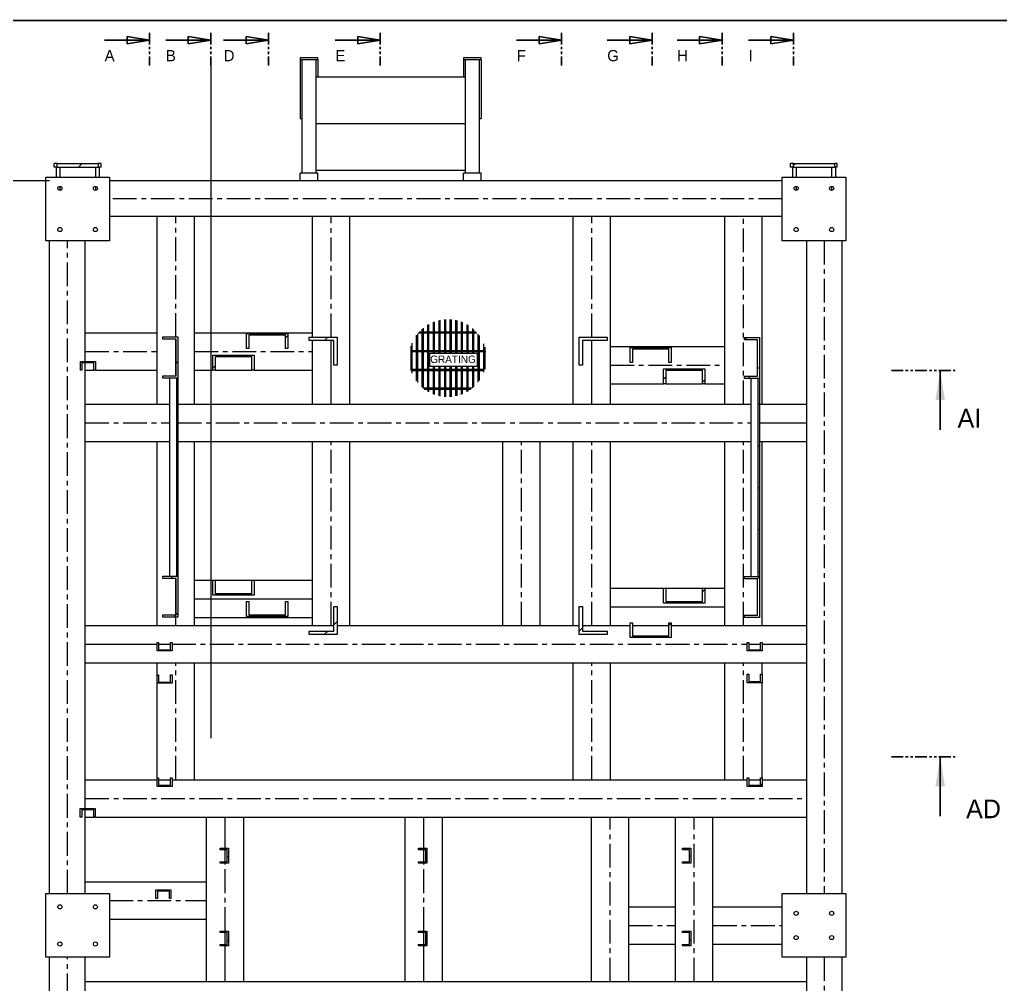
# Model space of a CAD drawing. Header units: millimetres. Extents: x 0 to 16187, y -20471 to 6290.
# Drawn here: x 10849 to 11374, y 5391 to 5907 of the extents above; entities that cross this region are included whole.
import ezdxf
from ezdxf.enums import TextEntityAlignment as Align

# ---------------------------------------------------------------- set-up
doc = ezdxf.new("R2010")
doc.units = ezdxf.units.MM
doc.linetypes.add('CENTERX2', pattern=[20.32, 12.7, -2.54, 2.54, -2.54])
doc.linetypes.add('PHANTOM', pattern=[12.7, 6.35, -1.27, 1.27, -1.27, 1.27, -1.27])
doc.layers.add('BORDER1', color=3, linetype='Continuous')
doc.layers.add('BORDER2', color=7, linetype='Continuous')
doc.styles.add('ROMANC', font='ROMANC', dxfattribs={"height": 5})
doc.styles.add('ROMAND-1', font='ic-romand.shx')
doc.styles.add('ROMANS', font='ROMANS.shx', dxfattribs={"width": 0.8})
doc.styles.add('ROMANT', font='ROMANT', dxfattribs={"height": 4})
pattern_1 = [(45, (9158.65, 1995.406), (-11.22532, 11.22532), [])]
pattern_2 = [(135, (9158.65, 1995.406), (-11.22532, -11.22532), [])]

# ---------------------------------------------------------------- blocks, each defined once
blk = doc.blocks.new('*U609')
at = {"layer": 'BORDER1', "color": 154, "true_color": 0x1859a9, "const_width": 1}
blk.add_lwpolyline([(1.81, 811), (1144, 811), (1144, 0), (0, 0), (0, 811)], close=True, dxfattribs=at)
at = {"layer": 'BORDER2', "flags": 8}
for tag, height, style, p in [('REV-A', 3.24, 'ROMANS', (986.93, 140.25)), ('RE-A', 8.06, 'ROMANT', (1084.63, 7.17))]:
    blk.add_attdef(tag, text='', height=height, dxfattribs=dict(at, style=style)).set_placement(p, align=Align.CENTER)
at = {"layer": 'BORDER2', "style": 'ROMANS', "width": 3.830216}
blk.add_attdef('DATE-A', text='', height=3.24, dxfattribs=at).set_placement((995.51, 140.25), (1008.51, 140.25), align=Align.FIT)
at = {"layer": 'BORDER2'}
for tag, height, style, p in [('DRN-A', 3.24, 'ROMANS', (1018.38, 140.25)), ('CHD-A', 3.24, 'ROMANS', (1032.35, 140.25)), ('APD-A', 3.24, 'ROMANS', (1046.64, 140.25)), ('CONS_CONT_VEND', 4.2, 'ROMANC', (1061.39, 72.83))]:
    blk.add_attdef(tag, text='', height=height, dxfattribs=dict(at, style=style)).set_placement(p, align=Align.CENTER)
at = {"layer": 'BORDER2', "style": 'ROMANS', "width": 0.8}
for tag, p, height in [('1:X', (997.23, 122.55), 3.5), ('LOC', (1042.74, 122.55), 3.5), ('PROJ_NO', (1118.64, 122.55), 3.5), ('CONS_DRG_NO', (1011, 63), 3)]:
    blk.add_attdef(tag, p, '', height=height, dxfattribs=at)
at = {"layer": 'BORDER2', "lineweight": 30, "width": 0.8, "flags": 104}
blk.add_attdef('COMMENTS-A', text='', height=2.2, dxfattribs=at).set_placement((1055.21, 142.07), align=Align.MIDDLE_LEFT)
at = {"layer": 'BORDER2', "style": 'ROMANS', "width": 0.8}
for tag, p in [('PROJECT_TITLE_1', (1061.07, 55.35)), ('PROJECT_TITLE_2', (1061.07, 49.3))]:
    blk.add_attdef(tag, text='', height=3.5, dxfattribs=at).set_placement(p, align=Align.MIDDLE)
at = {"layer": 'BORDER2', "style": 'ROMANT', "width": 0.8}
for tag, p in [('DRG_TITLE_1', (1061.07, 36.31)), ('DRG_TITLE_2', (1061.07, 28.31)), ('DRG_TITLE_3', (1061.07, 20.31))]:
    blk.add_attdef(tag, text='', height=5, dxfattribs=at).set_placement(p, align=Align.CENTER)
at = {"layer": 'BORDER2', "style": 'ROMANT'}
for tag, p in [('AR', (995, 7.17)), ('PA', (1011.74, 7.17)), ('DC', (1028.45, 7.17)), ('TS', (1120.84, 7.17))]:
    blk.add_attdef(tag, p, '', height=8.06, dxfattribs=at)
for tag, p in [('SRNO', (1074.7, 7.17)), ('SH', (1115.8, 7.18))]:
    blk.add_attdef(tag, text='', height=8.06, dxfattribs=at).set_placement(p, align=Align.RIGHT)
at = {"layer": 'BORDER2', "style": 'ROMANS', "flags": 2}
blk.add_attdef('TB_VERSION', text='', height=2, dxfattribs=at).set_placement((1, -1), align=Align.TOP_LEFT)
blk = doc.blocks.new('_Closed')
at = {"color": 0, "linetype": 'ByBlock', "lineweight": -2}
for p, q in [((-1, 0.166667), (0, 0)), ((-1, 0.166667), (-1, -0.166667)), ((0, 0), (-1, -0.166667)), ((0, 0), (-1, 0))]:
    blk.add_line(p, q, dxfattribs=at)
blk = doc.blocks.new('A$7E931B162A1A269')
at = {"color": 1, "ltscale": 0.2}
blk.add_line((4.15, 11.48), (22.25, 11.39), dxfattribs=at)
at = {"color": 1}
blk.add_line((131.63, 5.69), (26.39, 5.69), dxfattribs=at)
at = {"color": 1, "linetype": 'Continuous', "lineweight": 25}
blk.add_line((4.14, 0.09), (22.29, 0.01), dxfattribs=at)
at = {"color": 1, "ltscale": 0.2}
for centre, radius, start, end in [((5.98, 5.79), 5.98, 107.869, 252.0246), ((20.4, 5.69), 5.99, 287.9651, 71.9697)]:
    blk.add_arc(centre, radius, start, end, dxfattribs=at)
at = {"color": 1, "linetype": 'Continuous', "lineweight": 25}
blk.add_text('B', height=7, rotation=359.9537, dxfattribs=at).set_placement((10.17, 2.17))
blk = doc.blocks.new('A$7E931B17221C3')
for p, q in [((9, 38.42), (9, 2.96)), ((9.6, 38.76), (9.6, 2.61)), ((12, 39.91), (12, 23.32)), ((12.6, 40.14), (12.6, 23.32)), ((15, 40.86), (15, 23.32)), ((15.6, 40.99), (15.6, 23.32)), ((18, 41.33), (18, 23.32)), ((18.6, 41.38), (18.6, 23.32)), ((21, 41.37), (21, 23.32)), ((21.6, 41.32), (21.6, 23.32)), ((24, 40.96), (24, 23.32)), ((24.6, 40.82), (24.6, 23.32)), ((27, 40.09), (27, 23.32)), ((27.6, 39.85), (27.6, 23.32)), ((30, 38.68), (30, 23.32)), ((30.6, 38.32), (30.6, 23.32)), ((3, 32.92), (3, 8.46)), ((3.6, 33.7), (3.6, 7.68)), ((3.98, 34.15), (35.47, 34.15)), ((4.51, 34.75), (34.94, 34.75)), ((6, 36.21), (6, 5.17)), ((6.6, 36.72), (6.6, 4.66)), ((33, 36.59), (33, 23.32)), ((33.6, 36.07), (33.6, 23.32)), ((36, 33.51), (36, 7.87)), ((36.6, 32.71), (36.6, 8.67)), ((0, 27.03), (0, 14.34)), ((0.6, 28.66), (0.6, 12.72)), ((39, 28.28), (39, 13.09)), ((39.6, 26.53), (39.6, 14.84)), ((0, 24.75), (40.04, 24.75)), ((0, 24.15), (40.15, 24.15)), ((12, 16.28), (12, 1.46)), ((12.6, 16.28), (12.6, 1.23)), ((15, 16.28), (15, 0.52)), ((15.6, 16.28), (15.6, 0.38)), ((18, 16.28), (18, 0.04)), ((18.6, 16.28), (18.6, 0)), ((21, 16.28), (21, 0.01)), ((21.6, 16.28), (21.6, 0.05)), ((24, 16.28), (24, 0.42)), ((24.6, 16.28), (24.6, 0.55)), ((27, 16.28), (27, 1.29)), ((27.6, 16.28), (27.6, 1.53)), ((30, 16.28), (30, 2.7)), ((30.6, 16.28), (30.6, 3.05)), ((33, 16.28), (33, 4.78)), ((33.6, 16.28), (33.6, 5.3)), ((0, 14.75), (39.57, 14.75)), ((0.06, 14.15), (39.38, 14.15)), ((6.48, 4.75), (32.96, 4.75)), ((7.24, 4.15), (32.21, 4.15))]:
    blk.add_line(p, q)
blk.add_lwpolyline([(10.27, 23.32), (35.57, 23.32), (35.57, 16.28), (10.27, 16.28)], close=True)
at = {"color": 2, "style": 'ROMAND-1'}
blk.add_text('GRATING', height=4, dxfattribs=at).set_placement((10.45, 18.07))

msp = doc.modelspace()

# ---------------------------------------------------------------- hatches: boundary and pattern name
at = {"linetype": 'Continuous', "lineweight": 18}
h = msp.add_hatch(dxfattribs=at)
h.set_pattern_fill('ANSI31', scale=5, style=0)
h.set_pattern_definition(pattern_1)
h.paths.add_polyline_path([(10891.43801, 5828.07435), (10891.43801, 5830.07435), (10869.53073, 5830.07435), (10869.53073, 5828.07435)], flags=0)
h = msp.add_hatch(dxfattribs=at)
h.set_pattern_fill('ANSI31', scale=5, style=0)
h.set_pattern_definition(pattern_1)
h.paths.add_polyline_path([(11285.43801, 5828.07435), (11285.43801, 5830.07435), (11263.53073, 5830.07435), (11263.53073, 5828.07435)], flags=0)
h = msp.add_hatch(dxfattribs=at)
h.set_pattern_fill('ANSI31', scale=5, style=0)
h.set_pattern_definition(pattern_1)
h.paths.add_polyline_path([(10934.08437, 5715.14435), (10934.08437, 5737.14435), (10926.08437, 5737.14435), (10926.08437, 5735.89435), (10933.18437, 5735.89435), (10933.18437, 5716.39435), (10926.08437, 5716.39435), (10926.08437, 5715.14435)], flags=0)
h = msp.add_hatch(dxfattribs=at)
h.set_pattern_fill('ANSI31', scale=5, style=0)
h.set_pattern_definition(pattern_1)
h.paths.add_polyline_path([(10992.88437, 5738.94435), (10970.88437, 5738.94435), (10970.88437, 5730.94435), (10972.13437, 5730.94435), (10972.13437, 5738.04435), (10991.63437, 5738.04435), (10991.63437, 5730.94435), (10992.88437, 5730.94435)], flags=0)
h = msp.add_hatch(dxfattribs=at)
h.set_pattern_fill('ANSI31', scale=5, style=0)
h.set_pattern_definition(pattern_1)
h.paths.add_polyline_path([(11019.38437, 5722.04435), (11019.38437, 5737.04435), (11004.38437, 5737.04435), (11004.38437, 5735.24435), (11017.58437, 5735.24435), (11017.58437, 5722.04435)], flags=0)
h = msp.add_hatch(dxfattribs=at)
h.set_pattern_fill('ANSI31', scale=5, style=0)
h.set_pattern_definition(pattern_1)
h.paths.add_polyline_path([(11163.88437, 5737.04435), (11148.88437, 5737.04435), (11148.88437, 5722.04435), (11150.68437, 5722.04435), (11150.68437, 5735.24435), (11163.88437, 5735.24435)], flags=0)
h = msp.add_hatch(dxfattribs=at)
h.set_pattern_fill('ANSI31', scale=5, style=0)
h.set_pattern_definition(pattern_1)
h.paths.add_polyline_path([(11245.28437, 5714.94435), (11245.28437, 5736.94435), (11237.28437, 5736.94435), (11237.28437, 5735.69435), (11244.38437, 5735.69435), (11244.38437, 5716.19435), (11237.28437, 5716.19435), (11237.28437, 5714.94435)], flags=0)
h = msp.add_hatch(dxfattribs=at)
h.set_pattern_fill('ANSI31', scale=5, style=0)
h.set_pattern_definition(pattern_1)
h.paths.add_polyline_path([(11198.08437, 5731.54435), (11176.08437, 5731.54435), (11176.08437, 5723.54435), (11177.33437, 5723.54435), (11177.33437, 5730.64435), (11196.83437, 5730.64435), (11196.83437, 5723.54435), (11198.08437, 5723.54435)], flags=0)
h = msp.add_hatch(dxfattribs=at)
h.set_pattern_fill('ANSI31', scale=5, style=0)
h.set_pattern_definition(pattern_1)
h.paths.add_polyline_path([(10974.88437, 5727.44435), (10952.88437, 5727.44435), (10952.88437, 5719.44435), (10954.13437, 5719.44435), (10954.13437, 5726.54435), (10973.63437, 5726.54435), (10973.63437, 5719.44435), (10974.88437, 5719.44435)], flags=0)
h = msp.add_hatch(dxfattribs=at)
h.set_pattern_fill('ANSI31', scale=5, style=0)
h.set_pattern_definition(pattern_1)
h.paths.add_polyline_path([(10889.98437, 5723.94435), (10881.98437, 5723.94435), (10881.98437, 5719.44435), (10882.78437, 5719.44435), (10882.78437, 5723.34435), (10889.18437, 5723.34435), (10889.18437, 5719.44435), (10889.98437, 5719.44435)], flags=0)
h = msp.add_hatch(dxfattribs=at)
h.set_pattern_fill('ANSI31', scale=5, style=0)
h.set_pattern_definition(pattern_1)
h.paths.add_polyline_path([(11216.08437, 5720.04435), (11194.08437, 5720.04435), (11194.08437, 5712.04435), (11195.33437, 5712.04435), (11195.33437, 5719.14435), (11214.83437, 5719.14435), (11214.83437, 5712.04435), (11216.08437, 5712.04435)], flags=0)
h = msp.add_hatch(dxfattribs=at)
h.set_pattern_fill('ANSI31', scale=5, angle=90, style=0)
h.set_pattern_definition(pattern_2)
h.paths.add_polyline_path([(10934.08437, 5609.14435), (10934.08437, 5715.14435), (10933.48437, 5715.14435), (10933.48437, 5609.14435)], flags=0)
h = msp.add_hatch(dxfattribs=at)
h.set_pattern_fill('ANSI31', scale=5, angle=90, style=0)
h.set_pattern_definition(pattern_2)
h.paths.add_polyline_path([(11245.28437, 5608.94435), (11245.28437, 5714.94435), (11244.68437, 5714.94435), (11244.68437, 5608.94435)], flags=0)
h = msp.add_hatch(dxfattribs=at)
h.set_pattern_fill('ANSI31', scale=5, style=0)
h.set_pattern_definition(pattern_1)
h.paths.add_polyline_path([(10934.08437, 5587.14435), (10934.08437, 5609.14435), (10926.08437, 5609.14435), (10926.08437, 5607.89435), (10933.18437, 5607.89435), (10933.18437, 5588.39435), (10926.08437, 5588.39435), (10926.08437, 5587.14435)], flags=0)
h = msp.add_hatch(dxfattribs=at)
h.set_pattern_fill('ANSI31', scale=5, style=0)
h.set_pattern_definition(pattern_1)
h.paths.add_polyline_path([(10952.88437, 5599.04435), (10974.88437, 5599.04435), (10974.88437, 5607.04435), (10973.63437, 5607.04435), (10973.63437, 5599.94435), (10954.13437, 5599.94435), (10954.13437, 5607.04435), (10952.88437, 5607.04435)], flags=0)
h = msp.add_hatch(dxfattribs=at)
h.set_pattern_fill('ANSI31', scale=5, style=0)
h.set_pattern_definition(pattern_1)
h.paths.add_polyline_path([(11245.28437, 5586.94435), (11245.28437, 5608.94435), (11237.28437, 5608.94435), (11237.28437, 5607.69435), (11244.38437, 5607.69435), (11244.38437, 5588.19435), (11237.28437, 5588.19435), (11237.28437, 5586.94435)], flags=0)
h = msp.add_hatch(dxfattribs=at)
h.set_pattern_fill('ANSI31', scale=5, style=0)
h.set_pattern_definition(pattern_1)
h.paths.add_polyline_path([(11194.08437, 5594.74435), (11216.08437, 5594.74435), (11216.08437, 5602.74435), (11214.83437, 5602.74435), (11214.83437, 5595.64435), (11195.33437, 5595.64435), (11195.33437, 5602.74435), (11194.08437, 5602.74435)], flags=0)
h = msp.add_hatch(dxfattribs=at)
h.set_pattern_fill('ANSI31', scale=5, style=0)
h.set_pattern_definition(pattern_1)
h.paths.add_polyline_path([(10970.88437, 5587.54435), (10992.88437, 5587.54435), (10992.88437, 5595.54435), (10991.63437, 5595.54435), (10991.63437, 5588.44435), (10972.13437, 5588.44435), (10972.13437, 5595.54435), (10970.88437, 5595.54435)], flags=0)
h = msp.add_hatch(dxfattribs=at)
h.set_pattern_fill('ANSI31', scale=5, style=0)
h.set_pattern_definition(pattern_1)
h.paths.add_polyline_path([(11004.38437, 5577.94435), (11019.38437, 5577.94435), (11019.38437, 5592.94435), (11017.58437, 5592.94435), (11017.58437, 5579.74435), (11004.38437, 5579.74435)], flags=0)
h = msp.add_hatch(dxfattribs=at)
h.set_pattern_fill('ANSI31', scale=5, style=0)
h.set_pattern_definition(pattern_1)
h.paths.add_polyline_path([(11148.88437, 5592.94435), (11148.88437, 5577.94435), (11163.88437, 5577.94435), (11163.88437, 5579.74435), (11150.68437, 5579.74435), (11150.68437, 5592.94435)], flags=0)
h = msp.add_hatch(dxfattribs=at)
h.set_pattern_fill('ANSI31', scale=5, style=0)
h.set_pattern_definition(pattern_1)
h.paths.add_polyline_path([(11176.08437, 5576.24435), (11198.08437, 5576.24435), (11198.08437, 5584.24435), (11196.83437, 5584.24435), (11196.83437, 5577.14435), (11177.33437, 5577.14435), (11177.33437, 5584.24435), (11176.08437, 5584.24435)], flags=0)
h = msp.add_hatch(dxfattribs=at)
h.set_pattern_fill('ANSI31', scale=5, style=0)
h.set_pattern_definition(pattern_1)
h.paths.add_polyline_path([(10922.98437, 5551.84435), (10930.98437, 5551.84435), (10930.98437, 5556.34435), (10930.18437, 5556.34435), (10930.18437, 5552.44435), (10923.78437, 5552.44435), (10923.78437, 5556.34435), (10922.98437, 5556.34435)], flags=0)
h = msp.add_hatch(dxfattribs=at)
h.set_pattern_fill('ANSI31', scale=5, style=0)
h.set_pattern_definition(pattern_1)
h.paths.add_polyline_path([(11238.78437, 5496.64435), (11246.78437, 5496.64435), (11246.78437, 5501.14435), (11245.98437, 5501.14435), (11245.98437, 5497.24435), (11239.58437, 5497.24435), (11239.58437, 5501.14435), (11238.78437, 5501.14435)], flags=0)
h = msp.add_hatch(dxfattribs=at)
h.set_pattern_fill('ANSI31', scale=5, style=0)
h.set_pattern_definition(pattern_1)
h.paths.add_polyline_path([(10961.18437, 5455.54435), (10961.18437, 5463.54435), (10956.68437, 5463.54435), (10956.68437, 5462.74435), (10960.58437, 5462.74435), (10960.58437, 5456.34435), (10956.68437, 5456.34435), (10956.68437, 5455.54435)], flags=0)
h = msp.add_hatch(dxfattribs=at)
h.set_pattern_fill('ANSI31', scale=5, style=0)
h.set_pattern_definition(pattern_1)
h.paths.add_polyline_path([(11208.58437, 5455.54435), (11208.58437, 5463.54435), (11204.08437, 5463.54435), (11204.08437, 5462.74435), (11207.98437, 5462.74435), (11207.98437, 5456.34435), (11204.08437, 5456.34435), (11204.08437, 5455.54435)], flags=0)
h = msp.add_hatch(dxfattribs=at)
h.set_pattern_fill('ANSI31', scale=5, style=0)
h.set_pattern_definition(pattern_1)
h.paths.add_polyline_path([(10961.18437, 5411.24435), (10961.18437, 5419.24435), (10956.68437, 5419.24435), (10956.68437, 5418.44435), (10960.58437, 5418.44435), (10960.58437, 5412.04435), (10956.68437, 5412.04435), (10956.68437, 5411.24435)], flags=0)
h = msp.add_hatch(dxfattribs=at)
h.set_pattern_fill('ANSI31', scale=5, style=0)
h.set_pattern_definition(pattern_1)
h.paths.add_polyline_path([(11208.58437, 5411.24435), (11208.58437, 5419.24435), (11204.08437, 5419.24435), (11204.08437, 5418.44435), (11207.98437, 5418.44435), (11207.98437, 5412.04435), (11204.08437, 5412.04435), (11204.08437, 5411.24435)], flags=0)

# ---------------------------------------------------------------- linework, layer by layer
at = {"color": 7, "linetype": 'PHANTOM', "lineweight": 35}
for p, q in [((10918.91829, 5900.00153), (10918.91829, 5882.39276)), ((10951.68707, 5900.00153), (10951.68707, 5882.39276)), ((10982.61312, 5900.00153), (10982.61312, 5882.39276)), ((11042.37865, 5900.00153), (11042.37865, 5882.39276)), ((11139.39237, 5900.00153), (11139.39237, 5882.39276)), ((11187.89347, 5900.00153), (11187.89347, 5882.39276)), ((11225.31359, 5900.00153), (11225.31359, 5882.39276)), ((11263.52325, 5900.00153), (11263.52325, 5882.39276)), ((11315.95289, 5719.22214), (11350.00987, 5719.22214)), ((11315.95289, 5512.55382), (11350.00987, 5512.55382))]:
    msp.add_line(p, q, dxfattribs=at)
at = {"color": 7, "linetype": 'Continuous', "lineweight": 35}
for p, q in [((10894.91829, 5896.00153), (10918.91829, 5896.00153)), ((10927.68707, 5896.00153), (10951.68707, 5896.00153)), ((10958.61312, 5896.00153), (10982.61312, 5896.00153)), ((11018.37865, 5896.00153), (11042.37865, 5896.00153)), ((11115.39237, 5896.00153), (11139.39237, 5896.00153)), ((11163.89347, 5896.00153), (11187.89347, 5896.00153)), ((11201.31359, 5896.00153), (11225.31359, 5896.00153)), ((11239.52325, 5896.00153), (11263.52325, 5896.00153)), ((11342.07237, 5687.47214), (11342.07237, 5719.22214)), ((11342.07237, 5480.80382), (11342.07237, 5512.55382))]:
    msp.add_line(p, q, dxfattribs=at)
at = {"color": 7, "linetype": 'Continuous', "lineweight": 25}
for p, q in [((11008.98437, 5886.57435), (10999.48437, 5886.57435)), ((10999.48437, 5886.57435), (10999.48437, 5885.57435)), ((10999.48437, 5885.57435), (11008.98437, 5885.57435)), ((10999.48437, 5885.57435), (10999.48437, 5854.07435)), ((11000.48437, 5885.57435), (11000.48437, 5824.77936)), ((11007.98437, 5885.57435), (11007.98437, 5824.77936)), ((11008.98437, 5885.57435), (11008.98437, 5886.57435)), ((11008.98437, 5885.57435), (11008.98437, 5876.22076)), ((11096.48437, 5886.57435), (11086.98437, 5886.57435)), ((11086.98437, 5886.57435), (11086.98437, 5885.57435)), ((11086.98437, 5885.57435), (11096.48437, 5885.57435)), ((11086.98437, 5885.57435), (11086.98437, 5876.22076)), ((11087.98437, 5824.77936), (11087.98437, 5885.57435)), ((11095.48437, 5824.77936), (11095.48437, 5885.57435)), ((11096.48437, 5885.57435), (11096.48437, 5886.57435)), ((11096.48437, 5885.57435), (11096.48437, 5854.07435)), ((11087.98437, 5876.22076), (11007.98437, 5876.22076)), ((10999.48437, 5854.07435), (11000.48437, 5854.07435)), ((11095.48437, 5854.07435), (11096.48437, 5854.07435)), ((11087.98437, 5851.22076), (11007.98437, 5851.22076)), ((10867.98437, 5828.07435), (10867.98437, 5830.07435)), ((10869.53073, 5830.07435), (10867.98437, 5830.07435)), ((10869.53073, 5828.07435), (10867.98437, 5828.07435)), ((10868.98437, 5828.07435), (10868.98437, 5822.64435)), ((10869.53073, 5828.07435), (10869.53073, 5830.07435)), ((10869.53073, 5830.07435), (10891.43801, 5830.07435)), ((10869.53073, 5828.07435), (10891.43801, 5828.07435)), ((10870.98437, 5828.07435), (10870.98437, 5822.64435)), ((10889.98437, 5828.07435), (10889.98437, 5822.64435)), ((10891.43801, 5830.07435), (10891.43801, 5828.07435)), ((10892.98437, 5830.07435), (10891.43801, 5830.07435)), ((10892.98437, 5828.07435), (10891.43801, 5828.07435)), ((10891.98437, 5828.07435), (10891.98437, 5822.64435)), ((10892.98437, 5828.07435), (10892.98437, 5830.07435)), ((11087.98437, 5826.22076), (11007.98437, 5826.22076)), ((11261.98437, 5828.07435), (11261.98437, 5830.07435)), ((11263.53073, 5830.07435), (11261.98437, 5830.07435)), ((11263.53073, 5828.07435), (11261.98437, 5828.07435)), ((11262.98437, 5828.07435), (11262.98437, 5822.64435)), ((11263.53073, 5828.07435), (11263.53073, 5830.07435)), ((11263.53073, 5830.07435), (11285.43801, 5830.07435)), ((11263.53073, 5828.07435), (11285.43801, 5828.07435)), ((11264.98437, 5828.07435), (11264.98437, 5822.64435)), ((11283.98437, 5828.07435), (11283.98437, 5822.64435)), ((11285.43801, 5830.07435), (11285.43801, 5828.07435)), ((11286.98437, 5830.07435), (11285.43801, 5830.07435)), ((11286.98437, 5828.07435), (11285.43801, 5828.07435)), ((11285.98437, 5828.07435), (11285.98437, 5822.64435)), ((11286.98437, 5828.07435), (11286.98437, 5830.07435)), ((10863.48437, 5788.64435), (10863.48437, 5822.64435)), ((10863.48437, 5822.64435), (10897.48437, 5822.64435)), ((10897.48437, 5822.64435), (10897.48437, 5788.64435)), ((11257.48437, 5820.64435), (10897.48437, 5820.64435)), ((11008.98437, 5824.77936), (10999.48437, 5824.77936)), ((10999.48437, 5820.77936), (10999.48437, 5824.77936)), ((11008.98437, 5820.77936), (10999.48437, 5820.77936)), ((11007.13437, 5820.77936), (11007.13437, 5820.64435)), ((11007.98437, 5820.77936), (11007.98437, 5820.64435)), ((11008.98437, 5820.77936), (11008.98437, 5824.77936)), ((11096.48437, 5824.77936), (11086.98437, 5824.77936)), ((11086.98437, 5820.77936), (11086.98437, 5824.77936)), ((11096.48437, 5820.77936), (11086.98437, 5820.77936)), ((11087.98437, 5820.64435), (11087.98437, 5820.77936)), ((11088.83437, 5820.64435), (11088.83437, 5820.77936)), ((11096.48437, 5820.77936), (11096.48437, 5824.77936)), ((11257.48437, 5788.64435), (11257.48437, 5822.64435)), ((11257.48437, 5822.64435), (11291.48437, 5822.64435)), ((11291.48437, 5822.64435), (11291.48437, 5788.64435)), ((10870.98437, 5817.74435), (10870.98437, 5815.54435)), ((10889.98437, 5817.74435), (10889.98437, 5815.54435)), ((11264.98437, 5817.74435), (11264.98437, 5815.54435)), ((11283.98437, 5817.74435), (11283.98437, 5815.54435)), ((11257.48437, 5801.60435), (10897.48437, 5801.60435)), ((10932.98437, 5801.60435), (10922.98437, 5801.60435)), ((10922.98437, 5701.24435), (10922.98437, 5801.60435)), ((10942.98437, 5801.60435), (10932.98437, 5801.60435)), ((10942.98437, 5701.24435), (10942.98437, 5801.60435)), ((11006.18437, 5737.04435), (11006.18437, 5801.60435)), ((11016.18437, 5801.60435), (11006.18437, 5801.60435)), ((11026.18437, 5801.60435), (11016.18437, 5801.60435)), ((11026.18437, 5701.24435), (11026.18437, 5801.60435)), ((11155.58437, 5801.60435), (11145.58437, 5801.60435)), ((11145.58437, 5701.24435), (11145.58437, 5801.60435)), ((11165.58437, 5801.60435), (11155.58437, 5801.60435)), ((11165.58437, 5701.24435), (11165.58437, 5801.60435)), ((11236.78437, 5801.60435), (11226.78437, 5801.60435)), ((11226.78437, 5701.24435), (11226.78437, 5801.60435)), ((11246.78437, 5801.60435), (11236.78437, 5801.60435)), ((11246.78437, 5701.24435), (11246.78437, 5801.60435)), ((10897.48437, 5788.64435), (10863.48437, 5788.64435)), ((10865.48437, 5439.24435), (10865.48437, 5788.64435)), ((10884.52437, 5723.94435), (10884.52437, 5788.64435)), ((11291.48437, 5788.64435), (11257.48437, 5788.64435)), ((11270.44437, 5788.64435), (11270.44437, 5439.24435)), ((11289.48437, 5788.64435), (11289.48437, 5439.24435)), ((10884.52437, 5729.44435), (10884.52437, 5739.44435)), ((10884.52437, 5739.44435), (10922.98437, 5739.44435)), ((10922.98437, 5729.44435), (10922.98437, 5739.44435)), ((10926.08437, 5735.89435), (10926.08437, 5737.14435)), ((10926.08437, 5737.14435), (10934.08437, 5737.14435)), ((10934.08437, 5737.14435), (10934.08437, 5715.14435)), ((10942.98437, 5739.44435), (11006.18437, 5739.44435)), ((10942.98437, 5729.44435), (10942.98437, 5739.44435)), ((10970.88437, 5730.94435), (10970.88437, 5738.94435)), ((10970.88437, 5738.94435), (10992.88437, 5738.94435)), ((10991.63437, 5738.04435), (10972.13437, 5738.04435)), ((10972.13437, 5738.04435), (10972.13437, 5730.94435)), ((10991.63437, 5730.94435), (10991.63437, 5738.04435)), ((10992.88437, 5738.94435), (10992.88437, 5730.94435)), ((11004.38437, 5735.24435), (11004.38437, 5737.04435)), ((11004.38437, 5737.04435), (11019.38437, 5737.04435)), ((11006.18437, 5737.04435), (11006.18437, 5739.44435)), ((11019.38437, 5737.04435), (11019.38437, 5722.04435)), ((11148.88437, 5722.04435), (11148.88437, 5737.04435)), ((11148.88437, 5737.04435), (11163.88437, 5737.04435)), ((11163.88437, 5737.04435), (11163.88437, 5735.24435)), ((11237.28437, 5735.69435), (11237.28437, 5736.94435)), ((11237.28437, 5736.94435), (11245.28437, 5736.94435)), ((11245.28437, 5736.94435), (11245.28437, 5714.94435)), ((10933.18437, 5735.89435), (10926.08437, 5735.89435)), ((10932.98437, 5716.39435), (10932.98437, 5735.89435)), ((10933.18437, 5716.39435), (10933.18437, 5735.89435)), ((11017.58437, 5735.24435), (11004.38437, 5735.24435)), ((11006.18437, 5729.44435), (11006.18437, 5735.24435)), ((11006.18437, 5701.24435), (11006.18437, 5735.24435)), ((11016.18437, 5701.24435), (11016.18437, 5735.24435)), ((11017.58437, 5722.04435), (11017.58437, 5735.24435)), ((11163.88437, 5735.24435), (11150.68437, 5735.24435)), ((11150.68437, 5735.24435), (11150.68437, 5722.04435)), ((11155.58437, 5701.24435), (11155.58437, 5735.24435)), ((11165.58437, 5732.04435), (11226.78437, 5732.04435)), ((11165.58437, 5722.04435), (11165.58437, 5732.04435)), ((11176.08437, 5723.54435), (11176.08437, 5731.54435)), ((11176.08437, 5731.54435), (11198.08437, 5731.54435)), ((11198.08437, 5731.54435), (11198.08437, 5723.54435)), ((11226.78437, 5722.04435), (11226.78437, 5732.04435)), ((11244.38437, 5735.69435), (11237.28437, 5735.69435)), ((11244.38437, 5716.19435), (11244.38437, 5735.69435)), ((10884.52437, 5723.94435), (10884.52437, 5729.44435)), ((10922.98437, 5719.44435), (10922.98437, 5729.44435)), ((10942.98437, 5719.44435), (10942.98437, 5729.44435)), ((10952.88437, 5719.44435), (10952.88437, 5727.44435)), ((10952.88437, 5727.44435), (10974.88437, 5727.44435)), ((10973.63437, 5726.54435), (10954.13437, 5726.54435)), ((10954.13437, 5726.54435), (10954.13437, 5719.44435)), ((10972.13437, 5730.94435), (10970.88437, 5730.94435)), ((10973.63437, 5719.44435), (10973.63437, 5726.54435)), ((10974.88437, 5727.44435), (10974.88437, 5719.44435)), ((10992.88437, 5730.94435), (10991.63437, 5730.94435)), ((11006.18437, 5719.44435), (11006.18437, 5729.44435)), ((11196.83437, 5730.64435), (11177.33437, 5730.64435)), ((11177.33437, 5730.64435), (11177.33437, 5723.54435)), ((11196.83437, 5723.54435), (11196.83437, 5730.64435)), ((10881.98437, 5719.44435), (10881.98437, 5723.94435)), ((10881.98437, 5723.94435), (10889.98437, 5723.94435)), ((10889.18437, 5723.34435), (10882.78437, 5723.34435)), ((10882.78437, 5723.34435), (10882.78437, 5719.44435)), ((10884.52437, 5719.44435), (10884.52437, 5723.34435)), ((10884.52437, 5484.74435), (10884.52437, 5723.34435)), ((10889.18437, 5719.44435), (10889.18437, 5723.34435)), ((10889.98437, 5723.94435), (10889.98437, 5719.44435)), ((11019.38437, 5722.04435), (11017.58437, 5722.04435)), ((11150.68437, 5722.04435), (11148.88437, 5722.04435)), ((11165.58437, 5712.04435), (11165.58437, 5722.04435)), ((11177.33437, 5723.54435), (11176.08437, 5723.54435)), ((11198.08437, 5723.54435), (11196.83437, 5723.54435)), ((11226.78437, 5712.04435), (11226.78437, 5722.04435)), ((10882.78437, 5719.44435), (10881.98437, 5719.44435)), ((10884.52437, 5719.44435), (10889.18437, 5719.44435)), ((10889.98437, 5719.44435), (10889.18437, 5719.44435)), ((10889.98437, 5719.44435), (10922.98437, 5719.44435)), ((10926.08437, 5715.14435), (10926.08437, 5716.39435)), ((10926.08437, 5716.39435), (10933.18437, 5716.39435)), ((10942.98437, 5719.44435), (10952.88437, 5719.44435)), ((10954.13437, 5719.44435), (10952.88437, 5719.44435)), ((10954.13437, 5719.44435), (10973.63437, 5719.44435)), ((10974.88437, 5719.44435), (10973.63437, 5719.44435)), ((10974.88437, 5719.44435), (11006.18437, 5719.44435)), ((11194.08437, 5712.04435), (11194.08437, 5720.04435)), ((11194.08437, 5720.04435), (11216.08437, 5720.04435)), ((11214.83437, 5719.14435), (11195.33437, 5719.14435)), ((11195.33437, 5719.14435), (11195.33437, 5712.04435)), ((11214.83437, 5712.04435), (11214.83437, 5719.14435)), ((11216.08437, 5720.04435), (11216.08437, 5712.04435)), ((11237.28437, 5714.94435), (11237.28437, 5716.19435)), ((11237.28437, 5716.19435), (11244.38437, 5716.19435)), ((10934.08437, 5715.14435), (10926.08437, 5715.14435)), ((10929.58437, 5715.14435), (10929.58437, 5609.14435)), ((10934.08437, 5715.14435), (10933.48437, 5715.14435)), ((10933.48437, 5609.14435), (10933.48437, 5715.14435)), ((10934.08437, 5715.14435), (10934.08437, 5609.14435)), ((11165.58437, 5712.04435), (11194.08437, 5712.04435)), ((11195.33437, 5712.04435), (11194.08437, 5712.04435)), ((11195.33437, 5712.04435), (11214.83437, 5712.04435)), ((11216.08437, 5712.04435), (11214.83437, 5712.04435)), ((11216.08437, 5712.04435), (11226.78437, 5712.04435)), ((11245.28437, 5714.94435), (11237.28437, 5714.94435)), ((11240.78437, 5714.94435), (11240.78437, 5608.94435)), ((11244.68437, 5608.94435), (11244.68437, 5714.94435)), ((11245.28437, 5714.94435), (11244.68437, 5714.94435)), ((11245.28437, 5714.94435), (11245.28437, 5608.94435)), ((10884.52437, 5691.24435), (10884.52437, 5701.24435)), ((10884.52437, 5701.24435), (10929.58437, 5701.24435)), ((10922.98437, 5701.24435), (10929.58437, 5701.24435)), ((10934.08437, 5701.24435), (10942.98437, 5701.24435)), ((10934.08437, 5701.24435), (11240.78437, 5701.24435)), ((11006.18437, 5701.24435), (11016.18437, 5701.24435)), ((11016.18437, 5701.24435), (11026.18437, 5701.24435)), ((11145.58437, 5701.24435), (11155.58437, 5701.24435)), ((11155.58437, 5701.24435), (11165.58437, 5701.24435)), ((11226.78437, 5701.24435), (11236.78437, 5701.24435)), ((11236.78437, 5701.24435), (11240.78437, 5701.24435)), ((11245.28437, 5701.24435), (11246.78437, 5701.24435)), ((11245.28437, 5701.24435), (11270.44437, 5701.24435)), ((11270.44437, 5701.24435), (11270.44437, 5691.24435)), ((10884.52437, 5681.24435), (10884.52437, 5691.24435)), ((11245.28437, 5691.24435), (11270.44437, 5691.24435)), ((11270.44437, 5691.24435), (11270.44437, 5681.24435)), ((10884.52437, 5681.24435), (10929.58437, 5681.24435)), ((10922.98437, 5681.24435), (10929.58437, 5681.24435)), ((10922.98437, 5582.74435), (10922.98437, 5681.24435)), ((10934.08437, 5681.24435), (10942.98437, 5681.24435)), ((10934.08437, 5681.24435), (11240.78437, 5681.24435)), ((10942.98437, 5582.74435), (10942.98437, 5681.24435)), ((11006.18437, 5681.24435), (11016.18437, 5681.24435)), ((11006.18437, 5582.74435), (11006.18437, 5681.24435)), ((11016.18437, 5681.24435), (11026.18437, 5681.24435)), ((11026.18437, 5582.74435), (11026.18437, 5681.24435)), ((11107.98437, 5582.74435), (11107.98437, 5681.24435)), ((11107.98437, 5681.24435), (11117.98437, 5681.24435)), ((11117.98437, 5681.24435), (11127.98437, 5681.24435)), ((11127.98437, 5582.74435), (11127.98437, 5681.24435)), ((11145.58437, 5582.74435), (11145.58437, 5681.24435)), ((11145.58437, 5681.24435), (11155.58437, 5681.24435)), ((11155.58437, 5681.24435), (11165.58437, 5681.24435)), ((11165.58437, 5582.74435), (11165.58437, 5681.24435)), ((11226.78437, 5582.74435), (11226.78437, 5681.24435)), ((11226.78437, 5681.24435), (11236.78437, 5681.24435)), ((11236.78437, 5681.24435), (11240.78437, 5681.24435)), ((11245.28437, 5681.24435), (11246.78437, 5681.24435)), ((11245.28437, 5681.24435), (11270.44437, 5681.24435)), ((11246.78437, 5582.74435), (11246.78437, 5681.24435)), ((10926.08437, 5607.89435), (10926.08437, 5609.14435)), ((10926.08437, 5609.14435), (10934.08437, 5609.14435)), ((10933.18437, 5607.89435), (10926.08437, 5607.89435)), ((10932.98437, 5588.39435), (10932.98437, 5607.89435)), ((10933.18437, 5588.39435), (10933.18437, 5607.89435)), ((10934.08437, 5609.14435), (10933.48437, 5609.14435)), ((10934.08437, 5609.14435), (10934.08437, 5587.14435)), ((10942.98437, 5607.04435), (10952.88437, 5607.04435)), ((10942.98437, 5597.04435), (10942.98437, 5607.04435)), ((10952.88437, 5607.04435), (10954.13437, 5607.04435)), ((10952.88437, 5599.04435), (10952.88437, 5607.04435)), ((10954.13437, 5607.04435), (10954.13437, 5599.94435)), ((10954.13437, 5607.04435), (10973.63437, 5607.04435)), ((10973.63437, 5607.04435), (10974.88437, 5607.04435)), ((10973.63437, 5599.94435), (10973.63437, 5607.04435)), ((10974.88437, 5607.04435), (10974.88437, 5599.04435)), ((10974.88437, 5607.04435), (11006.18437, 5607.04435)), ((11006.18437, 5597.04435), (11006.18437, 5607.04435)), ((11237.28437, 5608.94435), (11245.28437, 5608.94435)), ((11237.28437, 5607.69435), (11237.28437, 5608.94435)), ((11244.38437, 5607.69435), (11237.28437, 5607.69435)), ((11244.38437, 5588.19435), (11244.38437, 5607.69435)), ((11245.28437, 5608.94435), (11244.68437, 5608.94435)), ((11245.28437, 5608.94435), (11245.28437, 5586.94435)), ((11165.58437, 5602.74435), (11194.08437, 5602.74435)), ((11165.58437, 5592.74435), (11165.58437, 5602.74435)), ((11194.08437, 5594.74435), (11194.08437, 5602.74435)), ((11194.08437, 5602.74435), (11195.33437, 5602.74435)), ((11195.33437, 5602.74435), (11195.33437, 5595.64435)), ((11195.33437, 5602.74435), (11214.83437, 5602.74435)), ((11214.83437, 5595.64435), (11214.83437, 5602.74435)), ((11214.83437, 5602.74435), (11216.08437, 5602.74435)), ((11216.08437, 5602.74435), (11216.08437, 5594.74435)), ((11216.08437, 5602.74435), (11226.78437, 5602.74435)), ((11226.78437, 5592.74435), (11226.78437, 5602.74435)), ((10942.98437, 5597.04435), (11006.18437, 5597.04435)), ((10942.98437, 5587.04435), (10942.98437, 5597.04435)), ((10974.88437, 5599.04435), (10952.88437, 5599.04435)), ((10954.13437, 5599.94435), (10973.63437, 5599.94435)), ((10970.88437, 5595.54435), (10972.13437, 5595.54435)), ((10970.88437, 5587.54435), (10970.88437, 5595.54435)), ((10972.13437, 5595.54435), (10972.13437, 5588.44435)), ((10991.63437, 5588.44435), (10991.63437, 5595.54435)), ((10991.63437, 5595.54435), (10992.88437, 5595.54435)), ((10992.88437, 5595.54435), (10992.88437, 5587.54435)), ((11006.18437, 5587.04435), (11006.18437, 5597.04435)), ((11195.33437, 5595.64435), (11214.83437, 5595.64435)), ((11017.58437, 5579.74435), (11017.58437, 5592.94435)), ((11017.58437, 5592.94435), (11019.38437, 5592.94435)), ((11019.38437, 5592.94435), (11019.38437, 5577.94435)), ((11148.88437, 5592.94435), (11150.68437, 5592.94435)), ((11148.88437, 5577.94435), (11148.88437, 5592.94435)), ((11150.68437, 5592.94435), (11150.68437, 5579.74435)), ((11165.58437, 5592.74435), (11226.78437, 5592.74435)), ((11165.58437, 5582.74435), (11165.58437, 5592.74435)), ((11216.08437, 5594.74435), (11194.08437, 5594.74435)), ((11226.78437, 5582.74435), (11226.78437, 5592.74435)), ((10926.08437, 5587.14435), (10926.08437, 5588.39435)), ((10926.08437, 5588.39435), (10933.18437, 5588.39435)), ((10934.08437, 5587.14435), (10926.08437, 5587.14435)), ((10942.98437, 5587.04435), (11006.18437, 5587.04435)), ((10992.88437, 5587.54435), (10970.88437, 5587.54435)), ((10972.13437, 5588.44435), (10991.63437, 5588.44435)), ((11237.28437, 5586.94435), (11237.28437, 5588.19435)), ((11237.28437, 5588.19435), (11244.38437, 5588.19435)), ((11245.28437, 5586.94435), (11237.28437, 5586.94435)), ((10884.52437, 5572.74435), (10884.52437, 5582.74435)), ((10884.52437, 5582.74435), (11017.58437, 5582.74435)), ((10922.98437, 5582.74435), (10932.98437, 5582.74435)), ((10932.98437, 5582.74435), (10942.98437, 5582.74435)), ((11004.38437, 5577.94435), (11004.38437, 5579.74435)), ((11004.38437, 5579.74435), (11017.58437, 5579.74435)), ((11006.18437, 5582.74435), (11016.18437, 5582.74435)), ((11016.18437, 5582.74435), (11017.58437, 5582.74435)), ((11019.38437, 5582.74435), (11026.18437, 5582.74435)), ((11019.38437, 5582.74435), (11148.88437, 5582.74435)), ((11107.98437, 5582.74435), (11117.98437, 5582.74435)), ((11117.98437, 5582.74435), (11127.98437, 5582.74435)), ((11145.58437, 5582.74435), (11148.88437, 5582.74435)), ((11150.68437, 5582.74435), (11155.58437, 5582.74435)), ((11150.68437, 5582.74435), (11176.08437, 5582.74435)), ((11150.68437, 5579.74435), (11163.88437, 5579.74435)), ((11155.58437, 5582.74435), (11165.58437, 5582.74435)), ((11163.88437, 5579.74435), (11163.88437, 5577.94435)), ((11165.58437, 5582.74435), (11176.08437, 5582.74435)), ((11176.08437, 5576.24435), (11176.08437, 5584.24435)), ((11176.08437, 5584.24435), (11177.33437, 5584.24435)), ((11177.33437, 5584.24435), (11177.33437, 5577.14435)), ((11177.33437, 5582.74435), (11196.83437, 5582.74435)), ((11196.83437, 5577.14435), (11196.83437, 5584.24435)), ((11196.83437, 5584.24435), (11198.08437, 5584.24435)), ((11198.08437, 5584.24435), (11198.08437, 5576.24435)), ((11198.08437, 5582.74435), (11226.78437, 5582.74435)), ((11198.08437, 5582.74435), (11270.44437, 5582.74435)), ((11226.78437, 5582.74435), (11236.78437, 5582.74435)), ((11236.78437, 5582.74435), (11246.78437, 5582.74435)), ((11270.44437, 5582.74435), (11270.44437, 5572.74435)), ((11019.38437, 5577.94435), (11004.38437, 5577.94435)), ((11163.88437, 5577.94435), (11148.88437, 5577.94435)), ((11198.08437, 5576.24435), (11176.08437, 5576.24435)), ((11177.33437, 5577.14435), (11196.83437, 5577.14435)), ((10884.52437, 5562.74435), (10884.52437, 5572.74435)), ((10884.52437, 5572.74435), (10922.98437, 5572.74435)), ((10922.98437, 5569.14435), (10922.98437, 5573.64435)), ((10922.98437, 5573.64435), (10923.78437, 5573.64435)), ((10930.98437, 5569.14435), (10922.98437, 5569.14435)), ((10923.78437, 5573.64435), (10923.78437, 5569.74435)), ((10923.78437, 5572.74435), (10930.18437, 5572.74435)), ((10923.78437, 5569.74435), (10930.18437, 5569.74435)), ((10930.18437, 5569.74435), (10930.18437, 5573.64435)), ((10930.18437, 5573.64435), (10930.98437, 5573.64435)), ((10930.98437, 5573.64435), (10930.98437, 5569.14435)), ((11238.78437, 5569.14435), (11238.78437, 5573.64435)), ((11238.78437, 5573.64435), (11239.58437, 5573.64435)), ((11246.78437, 5569.14435), (11238.78437, 5569.14435)), ((11239.58437, 5573.64435), (11239.58437, 5569.74435)), ((11239.58437, 5572.74435), (11245.98437, 5572.74435)), ((11239.58437, 5569.74435), (11245.98437, 5569.74435)), ((11245.98437, 5573.64435), (11246.78437, 5573.64435)), ((11245.98437, 5569.74435), (11245.98437, 5573.64435)), ((11246.78437, 5573.64435), (11246.78437, 5569.14435)), ((11246.78437, 5572.74435), (11270.44437, 5572.74435)), ((11270.44437, 5572.74435), (11270.44437, 5562.74435)), ((10884.52437, 5562.74435), (11270.44437, 5562.74435)), ((10922.98437, 5562.74435), (10932.98437, 5562.74435)), ((10922.98437, 5556.34435), (10922.98437, 5562.74435)), ((10932.98437, 5562.74435), (10942.98437, 5562.74435)), ((10942.98437, 5500.24435), (10942.98437, 5562.74435)), ((11006.18437, 5562.74435), (11016.18437, 5562.74435)), ((11016.18437, 5562.74435), (11026.18437, 5562.74435)), ((11145.58437, 5562.74435), (11155.58437, 5562.74435)), ((11145.58437, 5500.24435), (11145.58437, 5562.74435)), ((11155.58437, 5562.74435), (11165.58437, 5562.74435)), ((11165.58437, 5500.24435), (11165.58437, 5562.74435)), ((11226.78437, 5562.74435), (11236.78437, 5562.74435)), ((11226.78437, 5500.24435), (11226.78437, 5562.74435)), ((11236.78437, 5562.74435), (11246.78437, 5562.74435)), ((11246.78437, 5556.64435), (11246.78437, 5562.74435)), ((10922.98437, 5551.84435), (10922.98437, 5556.34435)), ((10922.98437, 5556.34435), (10923.78437, 5556.34435)), ((10923.78437, 5556.34435), (10923.78437, 5552.44435)), ((10930.18437, 5552.44435), (10930.18437, 5556.34435)), ((10930.18437, 5556.34435), (10930.98437, 5556.34435)), ((10930.98437, 5556.34435), (10930.98437, 5551.84435)), ((11238.78437, 5552.14435), (11238.78437, 5556.64435)), ((11238.78437, 5556.64435), (11239.58437, 5556.64435)), ((11239.58437, 5556.64435), (11239.58437, 5552.74435)), ((11245.98437, 5552.74435), (11245.98437, 5556.64435)), ((11245.98437, 5556.64435), (11246.78437, 5556.64435)), ((11246.78437, 5556.64435), (11246.78437, 5552.14435)), ((10930.98437, 5551.84435), (10922.98437, 5551.84435)), ((10922.98437, 5501.14435), (10922.98437, 5551.84435)), ((10923.78437, 5552.44435), (10930.18437, 5552.44435)), ((11246.78437, 5552.14435), (11238.78437, 5552.14435)), ((11239.58437, 5552.74435), (11245.98437, 5552.74435)), ((11246.78437, 5501.14435), (11246.78437, 5552.14435)), ((10922.98437, 5496.64435), (10922.98437, 5501.14435)), ((10922.98437, 5501.14435), (10923.78437, 5501.14435)), ((10923.78437, 5501.14435), (10923.78437, 5497.24435)), ((10930.18437, 5497.24435), (10930.18437, 5501.14435)), ((10930.18437, 5501.14435), (10930.98437, 5501.14435)), ((10930.98437, 5501.14435), (10930.98437, 5496.64435)), ((11238.78437, 5496.64435), (11238.78437, 5501.14435)), ((11238.78437, 5501.14435), (11239.58437, 5501.14435)), ((11239.58437, 5501.14435), (11239.58437, 5497.24435)), ((11245.98437, 5497.24435), (11245.98437, 5501.14435)), ((11245.98437, 5501.14435), (11246.78437, 5501.14435)), ((11246.78437, 5501.14435), (11246.78437, 5496.64435)), ((10884.52437, 5490.24435), (10884.52437, 5500.24435)), ((10884.52437, 5500.24435), (10922.98437, 5500.24435)), ((10930.98437, 5496.64435), (10922.98437, 5496.64435)), ((10923.78437, 5500.24435), (10930.18437, 5500.24435)), ((10923.78437, 5497.24435), (10930.18437, 5497.24435)), ((10930.98437, 5500.24435), (10932.98437, 5500.24435)), ((10930.98437, 5500.24435), (11238.78437, 5500.24435)), ((10932.98437, 5500.24435), (10942.98437, 5500.24435)), ((11145.58437, 5500.24435), (11155.58437, 5500.24435)), ((11155.58437, 5500.24435), (11165.58437, 5500.24435)), ((11226.78437, 5500.24435), (11236.78437, 5500.24435)), ((11236.78437, 5500.24435), (11238.78437, 5500.24435)), ((11246.78437, 5496.64435), (11238.78437, 5496.64435)), ((11239.58437, 5500.24435), (11245.98437, 5500.24435)), ((11239.58437, 5497.24435), (11245.98437, 5497.24435)), ((11246.78437, 5500.24435), (11270.44437, 5500.24435)), ((11270.44437, 5500.24435), (11270.44437, 5490.24435)), ((10884.52437, 5484.74435), (10884.52437, 5490.24435)), ((11270.44437, 5490.24435), (11270.44437, 5480.24435)), ((10881.88437, 5480.24435), (10881.88437, 5484.74435)), ((10881.88437, 5484.74435), (10889.88437, 5484.74435)), ((10889.88437, 5484.74435), (10889.88437, 5480.24435)), ((10882.68437, 5480.24435), (10881.88437, 5480.24435)), ((10889.08437, 5484.14435), (10882.68437, 5484.14435)), ((10882.68437, 5484.14435), (10882.68437, 5480.24435)), ((10884.52437, 5480.24435), (10884.52437, 5484.14435)), ((10884.52437, 5439.24435), (10884.52437, 5484.14435)), ((10884.52437, 5480.24435), (10889.08437, 5480.24435)), ((10889.08437, 5480.24435), (10889.08437, 5484.14435)), ((10889.88437, 5480.24435), (10889.08437, 5480.24435)), ((10889.88437, 5480.24435), (11270.44437, 5480.24435)), ((10949.48437, 5480.24435), (10959.48437, 5480.24435)), ((10949.48437, 5392.24435), (10949.48437, 5480.24435)), ((10959.48437, 5480.24435), (10969.48437, 5480.24435)), ((10959.48437, 5463.54435), (10959.48437, 5480.24435)), ((10969.48437, 5392.24435), (10969.48437, 5480.24435)), ((11055.68437, 5480.24435), (11065.68437, 5480.24435)), ((11055.68437, 5392.24435), (11055.68437, 5480.24435)), ((11065.68437, 5480.24435), (11075.68437, 5480.24435)), ((11065.68437, 5463.54435), (11065.68437, 5480.24435)), ((11075.68437, 5392.24435), (11075.68437, 5480.24435)), ((11155.48437, 5480.24435), (11165.48437, 5480.24435)), ((11155.48437, 5392.24435), (11155.48437, 5480.24435)), ((11165.48437, 5480.24435), (11175.48437, 5480.24435)), ((11175.48437, 5392.24435), (11175.48437, 5480.24435)), ((11200.48437, 5480.24435), (11210.48437, 5480.24435)), ((11200.48437, 5392.24435), (11200.48437, 5480.24435)), ((11210.48437, 5480.24435), (11220.48437, 5480.24435)), ((11220.48437, 5392.24435), (11220.48437, 5480.24435)), ((10956.68437, 5462.74435), (10956.68437, 5463.54435)), ((10956.68437, 5463.54435), (10961.18437, 5463.54435)), ((10960.58437, 5462.74435), (10956.68437, 5462.74435)), ((10959.48437, 5456.34435), (10959.48437, 5462.74435)), ((10960.58437, 5456.34435), (10960.58437, 5462.74435)), ((10961.18437, 5463.54435), (10961.18437, 5455.54435)), ((11062.88437, 5462.74435), (11062.88437, 5463.54435)), ((11062.88437, 5463.54435), (11067.38437, 5463.54435)), ((11066.78437, 5462.74435), (11062.88437, 5462.74435)), ((11065.68437, 5456.34435), (11065.68437, 5462.74435)), ((11066.78437, 5456.34435), (11066.78437, 5462.74435)), ((11067.38437, 5463.54435), (11067.38437, 5455.54435)), ((11204.08437, 5463.54435), (11208.58437, 5463.54435)), ((11204.08437, 5462.74435), (11204.08437, 5463.54435)), ((11207.98437, 5462.74435), (11204.08437, 5462.74435)), ((11207.98437, 5456.34435), (11207.98437, 5462.74435)), ((11208.58437, 5463.54435), (11208.58437, 5455.54435)), ((10956.68437, 5455.54435), (10956.68437, 5456.34435)), ((10956.68437, 5456.34435), (10960.58437, 5456.34435)), ((10961.18437, 5455.54435), (10956.68437, 5455.54435)), ((11062.88437, 5455.54435), (11062.88437, 5456.34435)), ((11062.88437, 5456.34435), (11066.78437, 5456.34435)), ((11067.38437, 5455.54435), (11062.88437, 5455.54435)), ((11204.08437, 5455.54435), (11204.08437, 5456.34435)), ((11204.08437, 5456.34435), (11207.98437, 5456.34435)), ((11208.58437, 5455.54435), (11204.08437, 5455.54435)), ((10884.52437, 5439.24435), (10884.52437, 5445.64435)), ((10884.52437, 5445.64435), (10949.48437, 5445.64435)), ((10949.48437, 5435.64435), (10949.48437, 5445.64435)), ((10863.48437, 5405.24435), (10863.48437, 5439.24435)), ((10863.48437, 5439.24435), (10897.48437, 5439.24435)), ((10897.48437, 5439.24435), (10897.48437, 5405.24435)), ((10922.38437, 5436.74435), (10922.38437, 5441.24435)), ((10922.38437, 5441.24435), (10930.38437, 5441.24435)), ((10929.58437, 5440.64435), (10923.18437, 5440.64435)), ((10923.18437, 5440.64435), (10923.18437, 5436.74435)), ((10929.58437, 5436.74435), (10929.58437, 5440.64435)), ((10930.38437, 5441.24435), (10930.38437, 5436.74435)), ((11257.48437, 5405.24435), (11257.48437, 5439.24435)), ((11257.48437, 5439.24435), (11291.48437, 5439.24435)), ((11291.48437, 5439.24435), (11291.48437, 5405.24435)), ((10923.18437, 5436.74435), (10922.38437, 5436.74435)), ((10930.38437, 5436.74435), (10929.58437, 5436.74435)), ((10949.48437, 5425.64435), (10949.48437, 5435.64435)), ((11175.48437, 5432.24435), (11200.48437, 5432.24435)), ((11175.48437, 5422.24435), (11175.48437, 5432.24435)), ((11200.48437, 5422.24435), (11200.48437, 5432.24435)), ((11220.48437, 5432.24435), (11257.48437, 5432.24435)), ((11220.48437, 5422.24435), (11220.48437, 5432.24435)), ((10897.48437, 5425.64435), (10949.48437, 5425.64435)), ((11175.48437, 5412.24435), (11175.48437, 5422.24435)), ((11200.48437, 5412.24435), (11200.48437, 5422.24435)), ((11220.48437, 5412.24435), (11220.48437, 5422.24435)), ((10956.68437, 5418.44435), (10956.68437, 5419.24435)), ((10956.68437, 5419.24435), (10961.18437, 5419.24435)), ((10960.58437, 5418.44435), (10956.68437, 5418.44435)), ((10959.48437, 5412.04435), (10959.48437, 5418.44435)), ((10960.58437, 5412.04435), (10960.58437, 5418.44435)), ((10961.18437, 5419.24435), (10961.18437, 5411.24435)), ((11062.88437, 5418.44435), (11062.88437, 5419.24435)), ((11062.88437, 5419.24435), (11067.38437, 5419.24435)), ((11066.78437, 5418.44435), (11062.88437, 5418.44435)), ((11065.68437, 5412.04435), (11065.68437, 5418.44435)), ((11066.78437, 5412.04435), (11066.78437, 5418.44435)), ((11067.38437, 5419.24435), (11067.38437, 5411.24435)), ((11204.08437, 5419.24435), (11208.58437, 5419.24435)), ((11204.08437, 5418.44435), (11204.08437, 5419.24435)), ((11207.98437, 5418.44435), (11204.08437, 5418.44435)), ((11207.98437, 5412.04435), (11207.98437, 5418.44435)), ((11208.58437, 5419.24435), (11208.58437, 5411.24435)), ((10956.68437, 5411.24435), (10956.68437, 5412.04435)), ((10956.68437, 5412.04435), (10960.58437, 5412.04435)), ((10961.18437, 5411.24435), (10956.68437, 5411.24435)), ((10959.48437, 5392.24435), (10959.48437, 5411.24435)), ((11062.88437, 5411.24435), (11062.88437, 5412.04435)), ((11062.88437, 5412.04435), (11066.78437, 5412.04435)), ((11067.38437, 5411.24435), (11062.88437, 5411.24435)), ((11065.68437, 5392.24435), (11065.68437, 5411.24435)), ((11175.48437, 5412.24435), (11200.48437, 5412.24435)), ((11204.08437, 5411.24435), (11204.08437, 5412.04435)), ((11204.08437, 5412.04435), (11207.98437, 5412.04435)), ((11208.58437, 5411.24435), (11204.08437, 5411.24435)), ((11220.48437, 5412.24435), (11257.48437, 5412.24435)), ((10897.48437, 5405.24435), (10863.48437, 5405.24435)), ((10865.48437, 5221.24435), (10865.48437, 5405.24435)), ((10884.52437, 5221.24435), (10884.52437, 5405.24435)), ((11291.48437, 5405.24435), (11257.48437, 5405.24435)), ((11270.44437, 5405.24435), (11270.44437, 5221.24435)), ((11289.48437, 5405.24435), (11289.48437, 5319.74435)), ((10884.52437, 5382.24435), (10884.52437, 5392.24435)), ((10884.52437, 5392.24435), (11270.44437, 5392.24435)), ((10949.48437, 5392.24435), (10959.48437, 5392.24435)), ((10959.48437, 5392.24435), (10969.48437, 5392.24435)), ((11055.68437, 5392.24435), (11065.68437, 5392.24435)), ((11065.68437, 5392.24435), (11075.68437, 5392.24435)), ((11155.48437, 5392.24435), (11165.48437, 5392.24435)), ((11165.48437, 5392.24435), (11175.48437, 5392.24435)), ((11200.48437, 5392.24435), (11210.48437, 5392.24435)), ((11210.48437, 5392.24435), (11220.48437, 5392.24435)), ((11270.44437, 5392.24435), (11270.44437, 5382.24435))]:
    msp.add_line(p, q, dxfattribs=at)
for p, q in [((10951.68707, 5882.39276), (10951.68707, 5522.49576)), ((11187.89347, 5882.39276), (11187.89347, 5882.89914))]:
    msp.add_line(p, q)
at = {"color": 3, "linetype": 'CENTERX2'}
for p, q in [((11257.48437, 5811.12435), (10897.48437, 5811.12435)), ((10932.98437, 5737.14435), (10932.98437, 5801.60435)), ((11016.18437, 5737.04435), (11016.18437, 5801.60435)), ((11155.58437, 5737.04435), (11155.58437, 5801.60435)), ((11236.78437, 5701.24435), (11236.78437, 5801.60435)), ((10875.00437, 5439.24435), (10875.00437, 5788.64435)), ((11279.96437, 5788.64435), (11279.96437, 5439.24435)), ((10884.52437, 5729.44435), (10922.98437, 5729.44435)), ((10942.98437, 5729.44435), (11006.18437, 5729.44435)), ((11165.58437, 5722.04435), (11226.78437, 5722.04435)), ((10884.52437, 5691.24435), (10929.58437, 5691.24435)), ((10934.08437, 5691.24435), (11240.78437, 5691.24435)), ((11016.18437, 5582.74435), (11016.18437, 5681.24435)), ((11117.98437, 5582.74435), (11117.98437, 5681.24435)), ((11155.58437, 5582.74435), (11155.58437, 5681.24435)), ((11236.78437, 5582.74435), (11236.78437, 5681.24435)), ((10932.98437, 5582.74435), (10932.98437, 5587.14435)), ((10930.98437, 5572.74435), (11238.78437, 5572.74435)), ((10932.98437, 5500.24435), (10932.98437, 5562.74435)), ((11155.58437, 5500.24435), (11155.58437, 5562.74435)), ((11236.78437, 5500.24435), (11236.78437, 5562.74435)), ((10884.52437, 5490.24435), (11270.44437, 5490.24435)), ((11165.48437, 5392.24435), (11165.48437, 5480.24435)), ((11210.48437, 5392.24435), (11210.48437, 5480.24435)), ((10959.48437, 5419.24435), (10959.48437, 5455.54435)), ((11065.68437, 5419.24435), (11065.68437, 5455.54435)), ((10897.48437, 5435.64435), (10949.48437, 5435.64435)), ((11175.48437, 5422.24435), (11200.48437, 5422.24435)), ((11220.48437, 5422.24435), (11257.48437, 5422.24435)), ((10875.00437, 5221.24435), (10875.00437, 5405.24435)), ((11279.96437, 5405.24435), (11279.96437, 5221.24435))]:
    msp.add_line(p, q, dxfattribs=at)
at = {"color": 7, "linetype": 'Continuous', "lineweight": 25}
for centre in [(10870.98437, 5816.64435), (10889.98437, 5816.64435), (11264.98437, 5816.64435), (11283.98437, 5816.64435), (10870.98437, 5794.64435), (10889.98437, 5794.64435), (11264.98437, 5794.64435), (11283.98437, 5794.64435), (10870.98437, 5432.19435), (10889.98437, 5432.19435), (11264.98437, 5428.74435), (11283.98437, 5428.74435), (11264.98437, 5415.74435), (11283.98437, 5415.74435), (10870.98437, 5412.29435), (10889.98437, 5412.29435)]:
    msp.add_circle(centre, 1.1, dxfattribs=at)
at = {"color": 7, "linetype": 'Continuous', "lineweight": 35}
for points in [[(11342.07237, 5719.22214), (11339.53237, 5703.34714), (11344.61237, 5703.34714)], [(11342.07237, 5512.55382), (11339.53237, 5496.67882), (11344.61237, 5496.67882)]]:
    msp.add_solid(points, dxfattribs=at)

# ---------------------------------------------------------------- block references
at = {"color": 7, "linetype": 'Continuous', "lineweight": 35, "xscale": 12, "yscale": 12, "zscale": 2}
for p in [(10918.91829, 5896.00153), (10951.68707, 5896.00153), (10982.61312, 5896.00153), (11042.37865, 5896.00153), (11139.39237, 5896.00153), (11187.89347, 5896.00153), (11225.31359, 5896.00153), (11263.52325, 5896.00153)]:
    msp.add_blockref('_Closed', p, dxfattribs=at)
for name, p in [('A$7E931B162A1A269', (10733.85298, 5814.95287)), ('A$7E931B17221C3', (11058.71899, 5705.15183))]:
    msp.add_blockref(name, p)
at = {"layer": 'BORDER1'}
msp.add_blockref('*U609', (10536.99468, 5095.49056), dxfattribs=at)

# ---------------------------------------------------------------- texts
at = {"color": 7, "linetype": 'Continuous', "char_height": 6, "attachment_point": 1, "style": 'ROMAND-1'}
for s, insert in [('A', (10894.91829, 5890.70814)), ('B', (10927.68707, 5890.70814)), ('D', (10958.61312, 5890.70814)), ('E', (11018.37865, 5890.70814)), ('F', (11115.39237, 5890.70814)), ('G', (11163.89347, 5890.70814)), ('H', (11201.31359, 5890.70814)), ('I', (11239.52325, 5890.70814))]:
    msp.add_mtext(s, dxfattribs=dict(at, insert=insert))
at = {"color": 7, "char_height": 10, "attachment_point": 1, "style": 'ROMAND-1'}
for s, insert in [('AI', (11351.38108, 5698.7038)), ('AD', (11355.96036, 5489.63137))]:
    msp.add_mtext(s, dxfattribs=dict(at, insert=insert))

doc.saveas('drawing.dxf')
